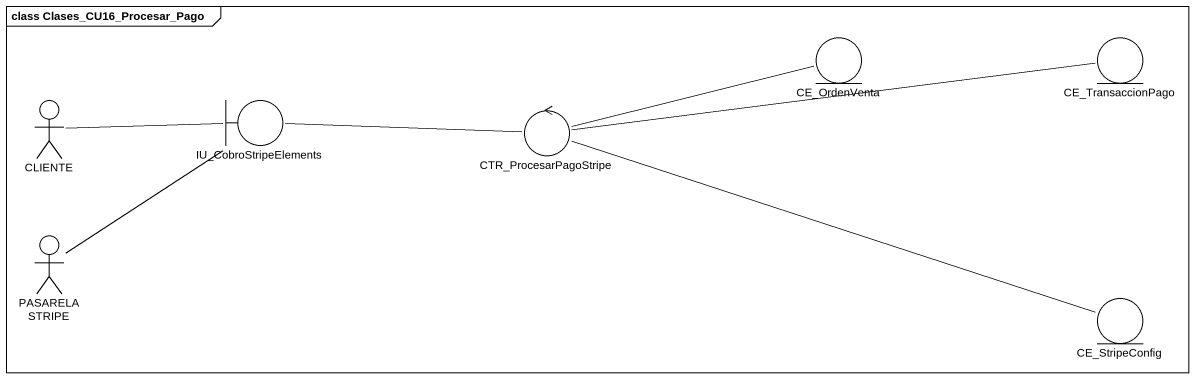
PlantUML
@startuml
mainframe class Clases_CU16_Procesar_Pago
entity CE_OrdenVenta
entity CE_TransaccionPago
actor CLIENTE
boundary IU_CobroStripeElements
control CTR_ProcesarPagoStripe
actor "PASARELA STRIPE" as PASARELA_STRIPE
entity CE_StripeConfig
CLIENTE -right- IU_CobroStripeElements
IU_CobroStripeElements -right- CTR_ProcesarPagoStripe
CTR_ProcesarPagoStripe -right- CE_OrdenVenta
CTR_ProcesarPagoStripe -right- CE_TransaccionPago
CTR_ProcesarPagoStripe -right- CE_StripeConfig
PASARELA_STRIPE -right- IU_CobroStripeElements
@enduml
